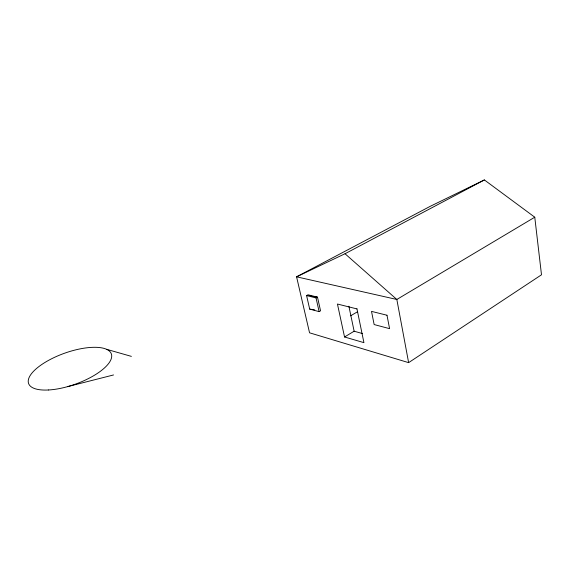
<?xml version="1.0" encoding="UTF-8"?>
<svg xmlns="http://www.w3.org/2000/svg" width="570" height="570" viewBox="0 0 570 570"><rect width="100%" height="100%" fill="white"/><g stroke="black" fill="none" stroke-linecap="round" stroke-linejoin="round"><path stroke-width="0.85" d="M408.626 362.641L541.5 274.797L534.767 217.206L484.379 179.935L430.229 206.326L296.578 276.82L309.553 332.809L408.626 362.641L396.834 299.471L345.021 253.743L296.578 276.82L396.834 299.471L534.767 217.206M356.963 308.919L337.447 304.031L344.544 336.984L354.134 331.213L362.591 333.593M350.593 315.816L357.461 311.79M319.115 311.626L320.554 310.814L317.483 297.127L308.028 294.783L306.589 295.573L309.688 309.104L319.115 311.626L316.036 297.932L306.589 295.573L317.483 297.127L316.036 297.932M345.021 253.743L484.379 179.935M67.438 386.667L113.551 374.953M309.688 309.104L314.697 309.895M106.618 349.317L131.378 356.378M344.544 336.984L363.924 342.648L356.941 308.762M348.883 306.211L354.134 331.213M386.987 315.231L371.512 311.377L374.148 324.558L389.581 328.655L386.987 315.231M48.521 389.98A43.94 16.38 -19.7 0 0 111.706 356.314A43.94 16.38 -19.7 0 0 49.704 359.748A43.94 16.38 -19.7 0 0 48.521 389.98"/></g></svg>
